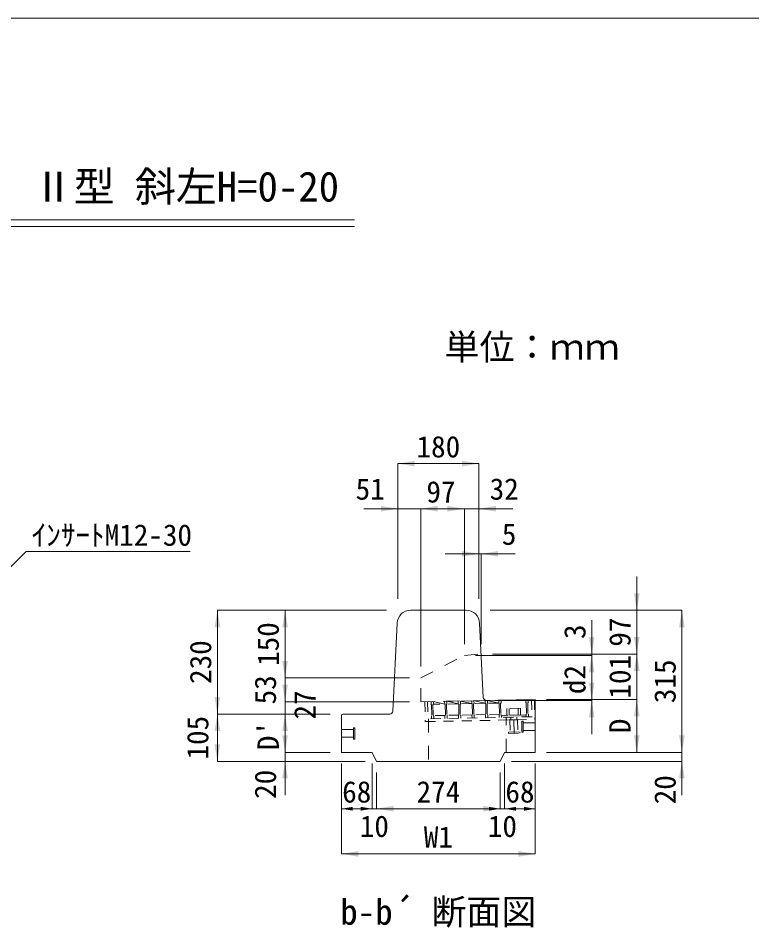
# Model space of a CAD drawing. Units: millimetres at full size; some dimension numbers follow another scale. Extents: x 50430 to 75195, y -63423 to -40900.
# Drawn here: x 54721 to 56348, y -51698 to -49682 of the extents above; entities that cross this region are included whole.
import ezdxf
from ezdxf.enums import TextEntityAlignment as Align

# ---------------------------------------------------------------- set-up
doc = ezdxf.new("R2010")
doc.units = ezdxf.units.MM
doc.header["$LTSCALE"] = 30
doc.linetypes.add('USER1', pattern=[1.35, 0.75, -0.6])
doc.linetypes.add('USER2', pattern=[2, 1, -1])
for name, color, linetype, lineweight in [('0_2', 7, 'Continuous', 13), ('側溝・本体', 7, 'Continuous', 9), ('寸法線', 7, 'Continuous', 9), ('本体', 2, 'Continuous', 20), ('枠', 5, 'Continuous', 5), ('補助線', 8, 'Continuous', 13), ('ｲﾝｻｰﾄ', 3, 'USER1', 9), ('ｸﾞﾚｰﾁﾝｸﾞ', 7, 'USER1', 5)]:
    doc.layers.add(name, color=color, linetype=linetype, lineweight=lineweight)
doc.layers.add('ﾊｯﾁﾝｸﾞ', color=8, linetype='Continuous')
doc.styles.add('ＭＳ ゴシック', font='')
doc.styles.get('ＭＳ ゴシック').set_extended_font_data('MS Gothic')

# ---------------------------------------------------------------- blocks, each defined once
blk = doc.blocks.new('filled_arrow')
at = {"color": 0, "linetype": 'Continuous', "lineweight": -2}
blk.add_solid([(7.5, 1.25), (0, 0), (7.5, -1.25)], dxfattribs=at)

msp = doc.modelspace()

# ---------------------------------------------------------------- hatches: boundary and pattern name
at = {"layer": 'ﾊｯﾁﾝｸﾞ'}
msp.add_hatch(color=256, dxfattribs=at).paths.add_polyline_path([(55817.09, -51231.04), (55792.4, -51231.53), (55792.31, -51227.04), (55817, -51226.54), (55847.3, -51225.94), (55847.39, -51230.43)])

# ---------------------------------------------------------------- linework, layer by layer
at = {"layer": '0_2', "lineweight": 20}
for p, q in [((52776.61, -50128.41), (55466.61, -50128.41)), ((52776.61, -50143.41), (55466.61, -50143.41))]:
    msp.add_line(p, q, dxfattribs=at)
at = {"layer": '側溝・本体', "linetype": 'USER2'}
for p, q in [((55613.55, -51144.02), (55710.44, -51094.02)), ((55710.44, -51094.02), (55747.59, -51091.02)), ((55613.55, -51196.82), (55613.55, -51144.02)), ((55759.52, -51193.9), (55613.55, -51196.82)), ((55630.67, -51234.77), (55630.67, -51329.02)), ((55802.74, -51309.02), (55802.74, -51231.33))]:
    msp.add_line(p, q, dxfattribs=at)
at = {"layer": '寸法線'}
for p, q in [((55562.74, -50669.02), (55742.74, -50669.02)), ((55562.74, -50969.02), (55562.74, -50669.02)), ((55742.74, -50969.02), (55742.74, -50669.02)), ((55487.74, -50769.02), (55688.55, -50769.02)), ((55562.74, -50969.02), (55562.74, -50769.02)), ((55613.55, -51119.02), (55613.55, -50769.02)), ((55613.55, -50769.02), (55710.44, -50769.02)), ((55613.55, -51119.02), (55613.55, -50769.02)), ((55635.44, -50769.02), (55817.74, -50769.02)), ((55710.44, -51069.02), (55710.44, -50769.02)), ((55710.44, -51069.02), (55710.44, -50769.02)), ((55742.74, -50969.02), (55742.74, -50769.02)), ((55667.74, -50869.02), (55822.74, -50869.02)), ((55742.74, -50969.02), (55742.74, -50869.02)), ((55747.74, -51069.02), (55747.74, -50869.02)), ((56092.74, -51166.02), (56092.74, -50919.02)), ((55162.74, -50994.02), (55162.74, -51224.02)), ((55537.74, -50994.02), (55162.74, -50994.02)), ((55312.74, -50994.02), (55312.74, -51144.02)), ((55537.74, -50994.02), (55312.74, -50994.02)), ((55767.74, -50994.02), (56192.74, -50994.02)), ((55767.74, -50994.02), (56092.74, -50994.02)), ((56192.74, -51309.02), (56192.74, -50994.02)), ((55992.74, -51016.03), (55992.74, -51169.02)), ((56092.74, -51267.02), (56092.74, -51016.03)), ((55312.74, -51069.02), (55312.74, -51196.82)), ((55735.44, -51094.02), (55992.74, -51094.02)), ((55772.5, -51091.03), (56092.74, -51091.03)), ((55772.5, -51091.03), (55992.74, -51091.03)), ((55772.59, -51091.02), (56092.74, -51091.02)), ((55312.74, -51121.82), (55312.74, -51299.02)), ((55992.74, -51117.02), (55992.74, -51269.02)), ((55588.55, -51144.02), (55312.74, -51144.02)), ((55588.55, -51144.02), (55337.74, -51144.02)), ((55588.55, -51196.82), (55312.74, -51196.82)), ((55588.55, -51196.82), (55406.63, -51196.82)), ((55777.74, -51194.02), (55992.74, -51194.02)), ((55892.74, -51192.02), (56092.74, -51192.02)), ((55892.74, -51192.02), (56092.74, -51192.02)), ((55892.74, -51192.02), (55992.74, -51192.02)), ((56092.74, -51192.02), (56092.74, -51309.02)), ((55412.74, -51224.02), (55162.74, -51224.02)), ((55162.74, -51224.02), (55162.74, -51329.02)), ((55412.74, -51224.02), (55162.74, -51224.02)), ((55312.74, -51224.02), (55312.74, -51309.02)), ((55412.74, -51224.02), (55312.74, -51224.02)), ((55412.74, -51224.02), (55312.74, -51224.02)), ((55312.74, -51234.02), (55312.74, -51404.02)), ((56192.74, -51234.02), (56192.74, -51404.02)), ((55412.74, -51309.02), (55312.74, -51309.02)), ((55412.74, -51309.02), (55312.74, -51309.02)), ((55892.74, -51309.02), (56192.74, -51309.02)), ((55892.74, -51309.02), (56092.74, -51309.02)), ((55892.74, -51309.02), (56192.74, -51309.02)), ((55490.74, -51329.02), (55162.74, -51329.02)), ((55490.74, -51329.02), (55312.74, -51329.02)), ((55814.74, -51329.02), (56192.74, -51329.02)), ((55437.74, -51334.02), (55437.74, -51434.02)), ((55437.74, -51334.02), (55437.74, -51534.02)), ((55505.74, -51334.02), (55505.74, -51434.02)), ((55505.74, -51334.02), (55505.74, -51434.02)), ((55799.74, -51334.02), (55799.74, -51434.02)), ((55799.74, -51334.02), (55799.74, -51434.02)), ((55867.74, -51334.02), (55867.74, -51434.02)), ((55867.74, -51334.02), (55867.74, -51534.02)), ((55515.74, -51354.02), (55515.74, -51434.02)), ((55515.74, -51354.02), (55515.74, -51434.02)), ((55789.74, -51354.02), (55789.74, -51434.02)), ((55789.74, -51354.02), (55789.74, -51434.02)), ((55437.74, -51434.02), (55530.74, -51434.02)), ((55455.74, -51434.02), (55540.74, -51434.02)), ((55515.74, -51434.02), (55789.74, -51434.02)), ((55739.74, -51434.02), (55849.74, -51434.02)), ((55774.74, -51434.02), (55867.74, -51434.02)), ((55437.74, -51534.02), (55867.74, -51534.02))]:
    msp.add_line(p, q, dxfattribs=at)
msp.add_lwpolyline([(54558.55, -51043.34), (54738.32, -50863.57), (55102.34, -50863.57)], dxfattribs=at)
at = {"layer": '本体'}
for p, q in [((55591.28, -50994.02), (55714.2, -50994.02)), ((55551.57, -51217.37), (55561.32, -51022.52)), ((55752.4, -51187.28), (55744.17, -51022.52)), ((55759.67, -51193.9), (55867.74, -51192.02)), ((55867.74, -51309.02), (55867.74, -51192.02)), ((55437.74, -51227.02), (55437.74, -51309.02)), ((55544.75, -51224.02), (55440.6, -51224.02)), ((55505.74, -51309.02), (55437.74, -51309.02)), ((55505.74, -51309.02), (55515.74, -51329.02)), ((55799.74, -51309.02), (55789.74, -51329.02)), ((55799.74, -51309.02), (55867.74, -51309.02)), ((55515.74, -51329.02), (55789.74, -51329.02))]:
    msp.add_line(p, q, dxfattribs=at)
for centre, radius, start, end in [((55591.28, -51024.02), 30, 90, 177.13758), ((55714.2, -51024.02), 30, 2.8624, 90), ((55759.39, -51186.9), 7, 182.86433, 272.23738), ((55440.74, -51227.02), 3, 90, 180), ((55544.58, -51217.02), 7, 270, 357.13972)]:
    msp.add_arc(centre, radius, start, end, dxfattribs=at)
at = {"layer": '枠', "lineweight": 20}
msp.add_line((51621.16, -49681.72), (61621.16, -49681.72), dxfattribs=at)
at = {"layer": '補助線'}
for p, q in [((55810.01, -51237.18), (55830.01, -51236.78)), ((55820.01, -51236.98), (55820.61, -51266.98))]:
    msp.add_line(p, q, dxfattribs=at)
at = {"layer": 'ｲﾝｻｰﾄ'}
for p, q in [((55811.51, -51237.15), (55828.51, -51236.81)), ((55811.51, -51237.15), (55812.05, -51264.15)), ((55828.51, -51236.81), (55829.05, -51263.81)), ((55867.74, -51260.52), (55867.74, -51243.52)), ((55437.74, -51275.52), (55437.74, -51258.52)), ((55808.05, -51264.23), (55833.05, -51263.73)), ((55808.05, -51264.23), (55808.11, -51267.23)), ((55808.11, -51267.23), (55833.11, -51266.73)), ((55833.05, -51263.73), (55833.11, -51266.73))]:
    msp.add_line(p, q, dxfattribs=at)
at = {"layer": 'ｲﾝｻｰﾄ', "linetype": 'USER2'}
for p, q in [((55837.74, -51264.52), (55837.74, -51239.52)), ((55840.74, -51239.52), (55837.74, -51239.52)), ((55840.74, -51264.52), (55840.74, -51239.52)), ((55867.74, -51243.52), (55840.74, -51243.52)), ((55437.74, -51258.52), (55464.74, -51258.52)), ((55464.74, -51279.52), (55464.74, -51254.52)), ((55464.74, -51254.52), (55467.74, -51254.52)), ((55467.74, -51279.52), (55467.74, -51254.52)), ((55840.74, -51264.52), (55837.74, -51264.52)), ((55867.74, -51260.52), (55840.74, -51260.52)), ((55437.74, -51275.52), (55464.74, -51275.52)), ((55464.74, -51279.52), (55467.74, -51279.52))]:
    msp.add_line(p, q, dxfattribs=at)
at = {"layer": 'ｸﾞﾚｰﾁﾝｸﾞ'}
for p, q in [((55622.67, -51196.92), (55865.62, -51192.06)), ((55622.67, -51196.92), (55623.55, -51240.91)), ((55628.67, -51196.8), (55629.43, -51234.79)), ((55636.67, -51196.64), (55636.79, -51202.64)), ((55636.79, -51202.64), (55637.81, -51203.62)), ((55637.81, -51203.62), (55638.29, -51227.62)), ((55641.79, -51202.54), (55640.81, -51203.56)), ((55640.81, -51203.56), (55641.29, -51227.56)), ((55641.67, -51196.54), (55641.79, -51202.54)), ((55666.78, -51202.04), (55641.67, -51196.54)), ((55696.78, -51201.44), (55641.79, -51202.54)), ((55666.66, -51196.04), (55666.78, -51202.04)), ((55666.78, -51202.04), (55667.8, -51203.02)), ((55667.8, -51203.02), (55668.28, -51227.02)), ((55671.78, -51201.94), (55670.8, -51202.96)), ((55670.8, -51202.96), (55671.28, -51226.96)), ((55671.66, -51195.94), (55671.78, -51201.94)), ((55696.78, -51201.44), (55671.66, -51195.94)), ((55696.78, -51201.44), (55671.78, -51201.94)), ((55696.66, -51195.44), (55696.78, -51201.44)), ((55696.78, -51201.44), (55697.8, -51202.42)), ((55697.8, -51202.42), (55698.28, -51226.42)), ((55701.78, -51201.34), (55700.8, -51202.36)), ((55700.8, -51202.36), (55701.28, -51226.36)), ((55726.77, -51200.84), (55701.66, -51195.34)), ((55701.66, -51195.34), (55701.78, -51201.34)), ((55726.77, -51200.84), (55701.78, -51201.34)), ((55726.65, -51194.84), (55726.77, -51200.84)), ((55726.77, -51200.84), (55727.79, -51201.82)), ((55727.79, -51201.82), (55728.27, -51225.82)), ((55731.77, -51200.74), (55730.79, -51201.76)), ((55730.79, -51201.76), (55731.27, -51225.76)), ((55756.76, -51200.24), (55731.65, -51194.74)), ((55731.65, -51194.74), (55731.77, -51200.74)), ((55756.76, -51200.24), (55731.77, -51200.74)), ((55756.64, -51194.24), (55756.76, -51200.24)), ((55756.76, -51200.24), (55757.78, -51201.22)), ((55757.78, -51201.22), (55758.26, -51225.22)), ((55761.76, -51200.14), (55760.78, -51201.16)), ((55760.78, -51201.16), (55761.26, -51225.16)), ((55786.76, -51199.64), (55761.64, -51194.14)), ((55761.64, -51194.14), (55761.76, -51200.14)), ((55786.76, -51199.64), (55761.76, -51200.14)), ((55786.64, -51193.64), (55786.76, -51199.64)), ((55786.76, -51199.64), (55787.78, -51200.62)), ((55787.78, -51200.62), (55788.26, -51224.62)), ((55791.76, -51199.54), (55790.78, -51200.56)), ((55790.78, -51200.56), (55791.26, -51224.56)), ((55791.64, -51193.54), (55791.76, -51199.54)), ((55846.63, -51192.44), (55846.75, -51198.44)), ((55846.75, -51198.44), (55847.77, -51199.42)), ((55847.77, -51199.42), (55848.25, -51223.42)), ((55851.75, -51198.34), (55850.77, -51199.36)), ((55850.77, -51199.36), (55851.25, -51223.36)), ((55851.63, -51192.34), (55851.75, -51198.34)), ((55859.62, -51192.18), (55860.38, -51230.17)), ((55865.62, -51192.06), (55866.5, -51236.05)), ((55860.38, -51230.17), (55623.43, -51234.91)), ((55637.31, -51228.64), (55638.29, -51227.62)), ((55637.43, -51234.63), (55637.31, -51228.64)), ((55668.28, -51227.02), (55641.29, -51227.56)), ((55642.31, -51228.54), (55641.29, -51227.56)), ((55642.43, -51234.53), (55642.31, -51228.54)), ((55667.3, -51228.04), (55668.28, -51227.02)), ((55667.42, -51234.03), (55667.3, -51228.04)), ((55698.28, -51226.42), (55671.28, -51226.96)), ((55672.3, -51227.94), (55671.28, -51226.96)), ((55672.42, -51233.93), (55672.3, -51227.94)), ((55697.3, -51227.44), (55698.28, -51226.42)), ((55697.42, -51233.43), (55697.3, -51227.44)), ((55728.27, -51225.82), (55701.28, -51226.36)), ((55702.3, -51227.34), (55701.28, -51226.36)), ((55702.42, -51233.33), (55702.3, -51227.34)), ((55727.29, -51226.84), (55728.27, -51225.82)), ((55727.41, -51232.83), (55727.29, -51226.84)), ((55758.26, -51225.22), (55731.27, -51225.76)), ((55732.29, -51226.74), (55731.27, -51225.76)), ((55732.41, -51232.73), (55732.29, -51226.74)), ((55757.28, -51226.24), (55758.26, -51225.22)), ((55757.4, -51232.23), (55757.28, -51226.24)), ((55788.26, -51224.62), (55761.26, -51225.16)), ((55762.28, -51226.14), (55761.26, -51225.16)), ((55762.4, -51232.13), (55762.28, -51226.14)), ((55787.28, -51225.64), (55788.26, -51224.62)), ((55787.4, -51231.63), (55787.28, -51225.64)), ((55792.28, -51225.54), (55791.26, -51224.56)), ((55792.4, -51231.53), (55792.28, -51225.54)), ((55847.3, -51225.94), (55792.31, -51227.04)), ((55834.5, -51211.19), (55804.5, -51211.79)), ((55804.5, -51211.79), (55804.8, -51226.79)), ((55834.8, -51226.19), (55804.8, -51226.79)), ((55809.5, -51211.69), (55809.8, -51226.69)), ((55826.51, -51236.85), (55826.39, -51230.85)), ((55829.5, -51211.29), (55829.8, -51226.29)), ((55834.5, -51211.19), (55834.8, -51226.19)), ((55847.27, -51224.44), (55848.25, -51223.42)), ((55847.39, -51230.43), (55847.27, -51224.44)), ((55852.27, -51224.34), (55851.25, -51223.36)), ((55852.39, -51230.33), (55852.27, -51224.34)), ((55623.55, -51240.91), (55866.5, -51236.05)), ((55803.39, -51231.31), (55803.51, -51237.31)), ((55813.51, -51237.11), (55813.39, -51231.11))]:
    msp.add_line(p, q, dxfattribs=at)

# ---------------------------------------------------------------- block references
at = {"layer": '寸法線'}
for p, xscale, yscale in [((55562.74, -50669.02), 5, 5), ((55613.55, -50769.02), 5, 5), ((55613.55, -50769.02), 5, 5), ((55742.74, -50769.02), 5, 5), ((55747.74, -50869.02), 5, 5), ((55437.74, -51434.02), 3.33, 3.33), ((55515.74, -51434.02), 5, 5), ((55799.74, -51434.02), 3.33, 3.33), ((55437.74, -51534.02), 5, 5)]:
    msp.add_blockref('filled_arrow', p, dxfattribs=dict(at, xscale=xscale, yscale=yscale))
for p, xscale, yscale, rotation in [((55742.74, -50669.02), 5, 5, 180), ((55562.74, -50769.02), 5, 5, 180), ((55710.44, -50769.02), 5, 5, 180), ((55742.74, -50869.02), 5, 5, 180), ((56092.74, -50994.02), 5, 5, 90), ((55162.74, -50994.02), 5, 5, 270), ((55312.74, -50994.02), 5, 5, 270), ((56192.74, -50994.02), 5, 5, 270), ((55992.74, -51091.03), 5, 5, 90), ((56092.74, -51091.03), 5, 5, 90), ((55312.74, -51144.02), 5, 5, 90), ((55312.74, -51144.02), 5, 5, 90), ((55992.74, -51094.02), 5, 5, 270), ((56092.74, -51091.02), 5, 5, 270), ((55312.74, -51196.82), 5, 5, 90), ((55992.74, -51192.02), 5, 5, 90), ((55162.74, -51224.02), 5, 5, 90), ((55992.74, -51194.02), 5, 5, 270), ((56092.74, -51192.02), 5, 5, 270), ((56092.74, -51192.02), 5, 5, 270), ((55162.74, -51224.02), 5, 5, 270), ((55312.74, -51224.02), 5, 5, 270), ((55312.74, -51309.02), 5, 5, 90), ((55312.74, -51309.02), 5, 5, 90), ((56092.74, -51309.02), 5, 5, 90), ((56192.74, -51309.02), 5, 5, 90), ((56192.74, -51309.02), 5, 5, 90), ((55162.74, -51329.02), 5, 5, 90), ((55312.74, -51329.02), 5, 5, 270), ((56192.74, -51329.02), 5, 5, 270), ((55505.74, -51434.02), 3.33, 3.33, 180), ((55789.74, -51434.02), 5, 5, 180), ((55789.74, -51434.02), 3.33, 3.33, 180), ((55867.74, -51434.02), 3.33, 3.33, 180), ((55867.74, -51534.02), 5, 5, 180)]:
    msp.add_blockref('filled_arrow', p, dxfattribs=dict(at, xscale=xscale, yscale=yscale, rotation=rotation))

# ---------------------------------------------------------------- texts
at = {"layer": '0_2', "style": 'ＭＳ ゴシック'}
for s, height, p in [('ＩＢＣ排水側溝\u3000深型集水桝\u3000セミフラットＢ Ⅱ型 斜左H=0-20', 66.46, (54118.54, -50054.92)), ('単位：ｍｍ', 56.96, (55860.59, -50410.46))]:
    msp.add_text(s, height=height, dxfattribs=at).set_placement(p, align=Align.MIDDLE_CENTER)
msp.add_text('b-b´ 断面図', height=56.96, dxfattribs=at).set_placement((55652.74, -51634.02), align=Align.TOP_CENTER)
at = {"layer": '寸法線', "style": 'ＭＳ ゴシック'}
for s, p in [('180', (55652.74, -50631.52)), ('51', (55501.55, -50725.27)), ('32', (55798.77, -50725.27)), ('97', (55658.51, -50731.52)), ('5', (55809.57, -50825.27)), ('68', (55471.74, -51396.52)), ('274', (55652.74, -51396.52)), ('68', (55833.74, -51396.52)), ('10', (55510.74, -51472.77)), ('10', (55794.74, -51472.77)), ('W1', (55652.74, -51496.52))]:
    msp.add_text(s, height=47.47, dxfattribs=at).set_placement(p, align=Align.MIDDLE_CENTER)
msp.add_text('ｲﾝｻｰﾄM12-30', height=47.47, dxfattribs=at).set_placement((54750.82, -50803.57), align=Align.TOP_LEFT)
for s, p in [('150', (55275.24, -51069.02)), ('97', (56055.24, -51042.52)), ('3', (55955.24, -51041.66)), ('230', (55125.24, -51109.02)), ('101', (56055.24, -51141.52)), ('315', (56155.24, -51151.52)), ('d2', (55955.24, -51147.75)), ('53', (55268.99, -51170.42)), ('27', (55356.63, -51203.95)), ('105', (55118.99, -51276.52)), ('D', (56055.24, -51250.52)), ("D'", (55275.24, -51271.91)), ('20', (55268.99, -51379.91)), ('20', (56155.24, -51391.91))]:
    msp.add_text(s, height=47.47, rotation=90, dxfattribs=at).set_placement(p, align=Align.MIDDLE_CENTER)

doc.saveas('drawing.dxf')
